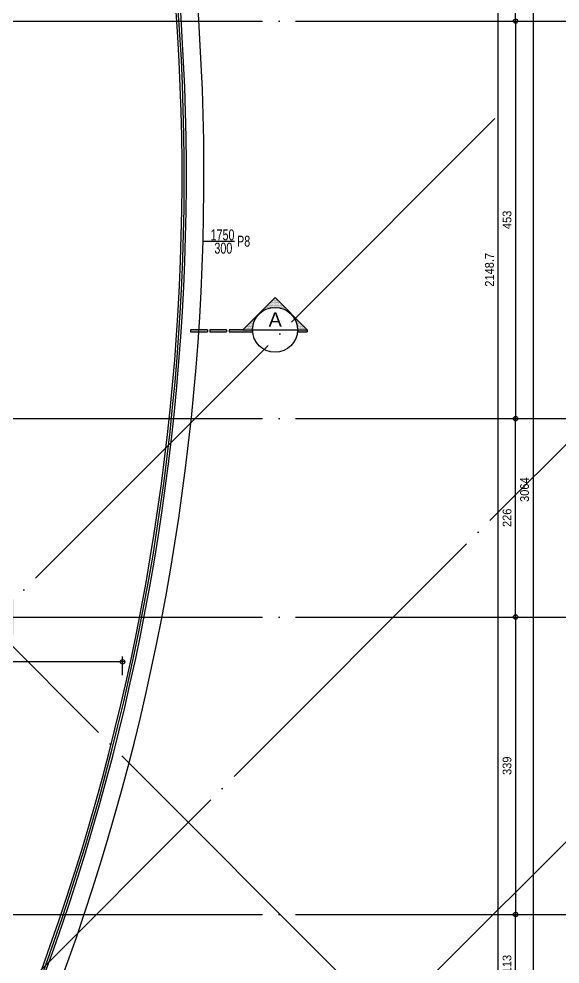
# Model space of a CAD drawing. Extents: x 460786 to 545292, y 30998 to 41694.
# Drawn here: x 494061 to 494678, y 39028 to 40105 of the extents above; entities that cross this region are included whole.
import ezdxf
from ezdxf.enums import TextEntityAlignment as Align

# ---------------------------------------------------------------- set-up
doc = ezdxf.new("R2010")
doc.units = 0
doc.header["$LTSCALE"] = 50
doc.header["$MEASUREMENT"] = 0
doc.header["$PDMODE"] = 35
doc.linetypes.add('DASHDOT', pattern=[5.5, 5, -0.25, 0, -0.25])
doc.layers.get('0').update_dxf_attribs({"linetype": 'CONTINUOUS'})
doc.layers.get('Defpoints').update_dxf_attribs({"linetype": 'CONTINUOUS'})
for name, color, linetype in [('A-Aks Dikey', 12, 'DASHDOT'), ('A-Aks Yatay', 12, 'DASHDOT'), ('A-Cam', 160, 'CONTINUOUS'), ('A-Gör 2', 40, 'CONTINUOUS'), ('A-Kesit Yazi', 4, 'CONTINUOUS'), ('A-Olcu  IC Yatay', 8, 'CONTINUOUS'), ('A-Olcu DIS Dikey', 8, 'CONTINUOUS'), ('A-Poz-Pen', 4, 'CONTINUOUS'), ('A-Tarama 1', 9, 'CONTINUOUS')]:
    doc.layers.add(name, color=color, linetype=linetype)
doc.styles.get("Standard").update_dxf_attribs({"font": 'arial.ttf', "width": 0.9})
doc.styles.add('STANDARD1', font='arial.ttf')
doc.dimstyles.new('EXIT', dxfattribs={"dimscale": 50, "dimtxt": 0.23, "dimasz": 0.03, "dimexe": 0.125, "dimexo": 0.5, "dimgap": 0.09, "dimtad": 1, "dimzin": 1, "dimdsep": 46, "dimtxsty": 'Standard', "dimblk": 'TICK', "dimcen": 0.2, "dimadec": 0, "dimazin": 0, "dimtfac": 1, "dimtix": 1, "dimtofl": 0, "dimtmove": 2, "dimatfit": 3, "dimldrblk": 'TICK', "dimfxl": 1, "dimtolj": 1, "dimtzin": 1, "dimarcsym": 0})

# ---------------------------------------------------------------- blocks, each defined once
blk = doc.blocks.new('poz-pk1')
blk.add_line((24.3, 28.7), (24.3, -5.7))
at = {"width": 0.7}
for p in [(17, 10), (31.5, 10)]:
    blk.add_attdef('YAZı', text='', height=12, rotation=90, dxfattribs=at).set_placement(p, align=Align.MIDDLE_CENTER)
blk.add_attdef('POZ', text='', height=12, dxfattribs=at).set_placement((24.3, -14.4), align=Align.MIDDLE_CENTER)
blk = doc.blocks.new('*X5')
at = {"color": 0}
for p, q in [((116.4875, 395.125), (116.4875, 395.125)), ((116.5, 395.125), (116.5, 395.125)), ((116.50625, 395.1375), (116.50625, 395.1375)), ((116.5125, 395.15), (116.5125, 395.15)), ((116.5125, 395.125), (116.5125, 395.125)), ((116.51875, 395.1375), (116.51875, 395.1375)), ((116.525, 395.15), (116.525, 395.15)), ((116.525, 395.125), (116.525, 395.125)), ((116.53125, 395.1625), (116.53125, 395.1625)), ((116.53125, 395.1375), (116.53125, 395.1375)), ((116.5375, 395.175), (116.5375, 395.175)), ((116.5375, 395.15), (116.5375, 395.15)), ((116.5375, 395.125), (116.5375, 395.125)), ((116.54375, 395.1625), (116.54375, 395.1625)), ((116.54375, 395.1375), (116.54375, 395.1375)), ((116.55, 395.15), (116.55, 395.15)), ((116.55, 395.125), (116.55, 395.125)), ((116.55625, 395.1625), (116.55625, 395.1625)), ((116.55625, 395.1375), (116.55625, 395.1375)), ((116.5625, 395.15), (116.5625, 395.15)), ((116.5625, 395.125), (116.5625, 395.125)), ((116.56875, 395.1375), (116.56875, 395.1375)), ((116.575, 395.125), (116.575, 395.125)), ((116.58125, 395.1375), (116.58125, 395.1375)), ((116.5875, 395.125), (116.5875, 395.125)), ((116.33125, 394.9625), (116.33125, 394.9625)), ((116.3375, 394.975), (116.3375, 394.975)), ((116.34375, 394.9625), (116.34375, 394.9625)), ((116.35, 394.975), (116.35, 394.975)), ((116.35625, 394.9875), (116.35625, 394.9875)), ((116.35625, 394.9625), (116.35625, 394.9625)), ((116.3625, 395), (116.3625, 395)), ((116.3625, 394.975), (116.3625, 394.975)), ((116.36875, 394.9875), (116.36875, 394.9875)), ((116.375, 395), (116.375, 395)), ((116.375, 394.975), (116.375, 394.975)), ((116.38125, 395.0125), (116.38125, 395.0125)), ((116.38125, 394.9875), (116.38125, 394.9875)), ((116.3875, 395.025), (116.3875, 395.025)), ((116.3875, 395), (116.3875, 395)), ((116.39375, 395.0125), (116.39375, 395.0125)), ((116.39375, 394.9875), (116.39375, 394.9875)), ((116.4, 395.025), (116.4, 395.025)), ((116.4, 395), (116.4, 395)), ((116.40625, 395.0375), (116.40625, 395.0375)), ((116.40625, 395.0125), (116.40625, 395.0125)), ((116.40625, 394.9875), (116.40625, 394.9875)), ((116.4125, 395.05), (116.4125, 395.05)), ((116.4125, 395.025), (116.4125, 395.025)), ((116.4125, 395), (116.4125, 395)), ((116.41875, 395.0375), (116.41875, 395.0375)), ((116.41875, 395.0125), (116.41875, 395.0125)), ((116.425, 395.05), (116.425, 395.05)), ((116.425, 395.025), (116.425, 395.025)), ((116.425, 395), (116.425, 395)), ((116.43125, 395.0625), (116.43125, 395.0625)), ((116.43125, 395.0375), (116.43125, 395.0375)), ((116.43125, 395.0125), (116.43125, 395.0125)), ((116.4375, 395.075), (116.4375, 395.075)), ((116.4375, 395.05), (116.4375, 395.05)), ((116.4375, 395.025), (116.4375, 395.025)), ((116.4375, 395), (116.4375, 395)), ((116.44375, 395.0625), (116.44375, 395.0625)), ((116.44375, 395.0375), (116.44375, 395.0375)), ((116.44375, 395.0125), (116.44375, 395.0125)), ((116.45, 395.075), (116.45, 395.075)), ((116.45, 395.05), (116.45, 395.05)), ((116.45, 395.025), (116.45, 395.025)), ((116.45, 395), (116.45, 395)), ((116.45625, 395.0875), (116.45625, 395.0875)), ((116.45625, 395.0625), (116.45625, 395.0625)), ((116.45625, 395.0375), (116.45625, 395.0375)), ((116.45625, 395.0125), (116.45625, 395.0125)), ((116.4625, 395.1), (116.4625, 395.1)), ((116.4625, 395.075), (116.4625, 395.075)), ((116.4625, 395.05), (116.4625, 395.05)), ((116.4625, 395.025), (116.4625, 395.025)), ((116.4625, 395), (116.4625, 395)), ((116.46875, 395.0875), (116.46875, 395.0875)), ((116.46875, 395.0625), (116.46875, 395.0625)), ((116.46875, 395.0375), (116.46875, 395.0375)), ((116.46875, 395.0125), (116.46875, 395.0125)), ((116.475, 395.1), (116.475, 395.1)), ((116.475, 395.075), (116.475, 395.075)), ((116.475, 395.05), (116.475, 395.05)), ((116.475, 395.025), (116.475, 395.025)), ((116.48125, 395.1125), (116.48125, 395.1125)), ((116.48125, 395.0875), (116.48125, 395.0875)), ((116.48125, 395.0625), (116.48125, 395.0625)), ((116.48125, 395.0375), (116.48125, 395.0375)), ((116.48125, 395.0125), (116.48125, 395.0125)), ((116.4875, 395.1), (116.4875, 395.1)), ((116.4875, 395.075), (116.4875, 395.075)), ((116.4875, 395.05), (116.4875, 395.05)), ((116.4875, 395.025), (116.4875, 395.025)), ((116.49375, 395.1125), (116.49375, 395.1125)), ((116.49375, 395.0875), (116.49375, 395.0875)), ((116.49375, 395.0625), (116.49375, 395.0625)), ((116.49375, 395.0375), (116.49375, 395.0375)), ((116.49375, 395.0125), (116.49375, 395.0125)), ((116.5, 395.1), (116.5, 395.1)), ((116.5, 395.075), (116.5, 395.075)), ((116.5, 395.05), (116.5, 395.05)), ((116.5, 395.025), (116.5, 395.025)), ((116.50625, 395.1125), (116.50625, 395.1125)), ((116.50625, 395.0875), (116.50625, 395.0875)), ((116.50625, 395.0625), (116.50625, 395.0625)), ((116.50625, 395.0375), (116.50625, 395.0375)), ((116.50625, 395.0125), (116.50625, 395.0125)), ((116.5125, 395.1), (116.5125, 395.1)), ((116.5125, 395.075), (116.5125, 395.075)), ((116.5125, 395.05), (116.5125, 395.05)), ((116.5125, 395.025), (116.5125, 395.025)), ((116.51875, 395.1125), (116.51875, 395.1125)), ((116.51875, 395.0875), (116.51875, 395.0875)), ((116.51875, 395.0625), (116.51875, 395.0625)), ((116.51875, 395.0375), (116.51875, 395.0375)), ((116.51875, 395.0125), (116.51875, 395.0125)), ((116.525, 395.1), (116.525, 395.1)), ((116.525, 395.075), (116.525, 395.075)), ((116.525, 395.05), (116.525, 395.05)), ((116.525, 395.025), (116.525, 395.025)), ((116.53125, 395.1125), (116.53125, 395.1125)), ((116.53125, 395.0875), (116.53125, 395.0875)), ((116.53125, 395.0625), (116.53125, 395.0625)), ((116.53125, 395.0375), (116.53125, 395.0375)), ((116.53125, 395.0125), (116.53125, 395.0125)), ((116.5375, 395.1), (116.5375, 395.1)), ((116.5375, 395.075), (116.5375, 395.075)), ((116.5375, 395.05), (116.5375, 395.05)), ((116.5375, 395.025), (116.5375, 395.025)), ((116.54375, 395.1125), (116.54375, 395.1125)), ((116.54375, 395.0875), (116.54375, 395.0875)), ((116.54375, 395.0625), (116.54375, 395.0625)), ((116.54375, 395.0375), (116.54375, 395.0375)), ((116.54375, 395.0125), (116.54375, 395.0125)), ((116.55, 395.1), (116.55, 395.1)), ((116.55, 395.075), (116.55, 395.075)), ((116.55, 395.05), (116.55, 395.05)), ((116.55, 395.025), (116.55, 395.025)), ((116.55625, 395.1125), (116.55625, 395.1125)), ((116.55625, 395.0875), (116.55625, 395.0875)), ((116.55625, 395.0625), (116.55625, 395.0625)), ((116.55625, 395.0375), (116.55625, 395.0375)), ((116.55625, 395.0125), (116.55625, 395.0125)), ((116.5625, 395.1), (116.5625, 395.1)), ((116.5625, 395.075), (116.5625, 395.075)), ((116.5625, 395.05), (116.5625, 395.05)), ((116.5625, 395.025), (116.5625, 395.025)), ((116.56875, 395.1125), (116.56875, 395.1125)), ((116.56875, 395.0875), (116.56875, 395.0875)), ((116.56875, 395.0625), (116.56875, 395.0625)), ((116.56875, 395.0375), (116.56875, 395.0375)), ((116.56875, 395.0125), (116.56875, 395.0125)), ((116.575, 395.1), (116.575, 395.1)), ((116.575, 395.075), (116.575, 395.075)), ((116.575, 395.05), (116.575, 395.05)), ((116.575, 395.025), (116.575, 395.025)), ((116.58125, 395.1125), (116.58125, 395.1125)), ((116.58125, 395.0875), (116.58125, 395.0875)), ((116.58125, 395.0625), (116.58125, 395.0625)), ((116.58125, 395.0375), (116.58125, 395.0375)), ((116.58125, 395.0125), (116.58125, 395.0125)), ((116.5875, 395.1), (116.5875, 395.1)), ((116.5875, 395.075), (116.5875, 395.075)), ((116.5875, 395.05), (116.5875, 395.05)), ((116.5875, 395.025), (116.5875, 395.025)), ((116.59375, 395.1125), (116.59375, 395.1125)), ((116.59375, 395.0875), (116.59375, 395.0875)), ((116.59375, 395.0625), (116.59375, 395.0625)), ((116.59375, 395.0375), (116.59375, 395.0375)), ((116.59375, 395.0125), (116.59375, 395.0125)), ((116.6, 395.1), (116.6, 395.1)), ((116.6, 395.075), (116.6, 395.075)), ((116.6, 395.05), (116.6, 395.05)), ((116.6, 395.025), (116.6, 395.025)), ((116.60625, 395.1125), (116.60625, 395.1125)), ((116.60625, 395.0875), (116.60625, 395.0875)), ((116.60625, 395.0625), (116.60625, 395.0625)), ((116.60625, 395.0375), (116.60625, 395.0375)), ((116.60625, 395.0125), (116.60625, 395.0125)), ((116.6125, 395.1), (116.6125, 395.1)), ((116.6125, 395.075), (116.6125, 395.075)), ((116.6125, 395.05), (116.6125, 395.05)), ((116.6125, 395.025), (116.6125, 395.025)), ((116.61875, 395.0875), (116.61875, 395.0875)), ((116.61875, 395.0625), (116.61875, 395.0625)), ((116.61875, 395.0375), (116.61875, 395.0375)), ((116.61875, 395.0125), (116.61875, 395.0125)), ((116.625, 395.075), (116.625, 395.075)), ((116.625, 395.05), (116.625, 395.05)), ((116.625, 395.025), (116.625, 395.025)), ((116.625, 395), (116.625, 395)), ((116.63125, 395.0875), (116.63125, 395.0875)), ((116.63125, 395.0625), (116.63125, 395.0625)), ((116.63125, 395.0375), (116.63125, 395.0375)), ((116.63125, 395.0125), (116.63125, 395.0125)), ((116.6375, 395.075), (116.6375, 395.075)), ((116.6375, 395.05), (116.6375, 395.05)), ((116.6375, 395.025), (116.6375, 395.025)), ((116.6375, 395), (116.6375, 395)), ((116.64375, 395.0625), (116.64375, 395.0625)), ((116.64375, 395.0375), (116.64375, 395.0375)), ((116.64375, 395.0125), (116.64375, 395.0125)), ((116.65, 395.05), (116.65, 395.05)), ((116.65, 395.025), (116.65, 395.025)), ((116.65, 395), (116.65, 395)), ((116.65625, 395.0625), (116.65625, 395.0625)), ((116.65625, 395.0375), (116.65625, 395.0375)), ((116.65625, 395.0125), (116.65625, 395.0125)), ((116.6625, 395.05), (116.6625, 395.05)), ((116.6625, 395.025), (116.6625, 395.025)), ((116.6625, 395), (116.6625, 395)), ((116.66875, 395.0375), (116.66875, 395.0375)), ((116.66875, 395.0125), (116.66875, 395.0125)), ((116.66875, 394.9875), (116.66875, 394.9875)), ((116.675, 395.025), (116.675, 395.025)), ((116.675, 395), (116.675, 395)), ((116.68125, 395.0375), (116.68125, 395.0375)), ((116.68125, 395.0125), (116.68125, 395.0125)), ((116.68125, 394.9875), (116.68125, 394.9875)), ((116.6875, 395.025), (116.6875, 395.025)), ((116.6875, 395), (116.6875, 395)), ((116.69375, 395.0125), (116.69375, 395.0125)), ((116.69375, 394.9875), (116.69375, 394.9875)), ((116.7, 395), (116.7, 395)), ((116.70625, 395.0125), (116.70625, 395.0125)), ((116.70625, 394.9875), (116.70625, 394.9875)), ((116.7125, 395), (116.7125, 395)), ((116.7125, 394.975), (116.7125, 394.975)), ((116.71875, 394.9875), (116.71875, 394.9875)), ((116.725, 394.975), (116.725, 394.975)), ((116.73125, 394.9875), (116.73125, 394.9875)), ((116.73125, 394.9625), (116.73125, 394.9625)), ((116.7375, 394.975), (116.7375, 394.975)), ((116.74375, 394.9625), (116.74375, 394.9625)), ((116.75625, 394.9625), (116.75625, 394.9625)), ((116.1625, 394.8), (116.1625, 394.8)), ((116.175, 394.8), (116.175, 394.8)), ((116.18125, 394.8125), (116.18125, 394.8125)), ((116.1875, 394.825), (116.1875, 394.825)), ((116.1875, 394.8), (116.1875, 394.8)), ((116.19375, 394.8125), (116.19375, 394.8125)), ((116.2, 394.825), (116.2, 394.825)), ((116.20625, 394.8375), (116.20625, 394.8375)), ((116.2125, 394.85), (116.2125, 394.85)), ((116.23125, 394.8625), (116.23125, 394.8625)), ((116.2375, 394.875), (116.2375, 394.875)), ((116.25625, 394.8875), (116.25625, 394.8875)), ((116.2625, 394.9), (116.2625, 394.9)), ((116.28125, 394.9125), (116.28125, 394.9125)), ((116.2875, 394.925), (116.2875, 394.925)), ((116.30625, 394.9375), (116.30625, 394.9375)), ((116.3125, 394.95), (116.3125, 394.95)), ((116.325, 394.95), (116.325, 394.95)), ((116.75, 394.95), (116.75, 394.95)), ((116.7625, 394.95), (116.7625, 394.95)), ((116.76875, 394.9375), (116.76875, 394.9375)), ((116.78125, 394.9375), (116.78125, 394.9375)), ((116.7875, 394.925), (116.7875, 394.925)), ((116.80625, 394.9125), (116.80625, 394.9125)), ((116.83125, 394.8875), (116.83125, 394.8875)), ((116.85625, 394.8625), (116.85625, 394.8625)), ((116.8625, 394.85), (116.8625, 394.85)), ((116.88125, 394.8375), (116.88125, 394.8375)), ((116.8875, 394.825), (116.8875, 394.825)), ((116.89375, 394.8125), (116.89375, 394.8125)), ((116.9, 394.8), (116.9, 394.8)), ((116.90625, 394.8125), (116.90625, 394.8125)), ((116.9125, 394.8), (116.9125, 394.8)), ((115.9875, 394.625), (115.9875, 394.625)), ((116, 394.625), (116, 394.625)), ((116.00625, 394.6375), (116.00625, 394.6375)), ((116.0125, 394.65), (116.0125, 394.65)), ((116.0125, 394.625), (116.0125, 394.625)), ((116.01875, 394.6375), (116.01875, 394.6375)), ((116.025, 394.65), (116.025, 394.65)), ((116.025, 394.625), (116.025, 394.625)), ((116.03125, 394.6625), (116.03125, 394.6625)), ((116.03125, 394.6375), (116.03125, 394.6375)), ((116.0375, 394.675), (116.0375, 394.675)), ((116.0375, 394.65), (116.0375, 394.65)), ((116.0375, 394.625), (116.0375, 394.625)), ((116.04375, 394.6625), (116.04375, 394.6625)), ((116.04375, 394.6375), (116.04375, 394.6375)), ((116.05, 394.675), (116.05, 394.675)), ((116.05, 394.65), (116.05, 394.65)), ((116.05, 394.625), (116.05, 394.625)), ((116.05625, 394.6875), (116.05625, 394.6875)), ((116.05625, 394.6625), (116.05625, 394.6625)), ((116.05625, 394.6375), (116.05625, 394.6375)), ((116.0625, 394.7), (116.0625, 394.7)), ((116.0625, 394.675), (116.0625, 394.675)), ((116.0625, 394.65), (116.0625, 394.65)), ((116.0625, 394.625), (116.0625, 394.625)), ((116.06875, 394.6875), (116.06875, 394.6875)), ((116.06875, 394.6625), (116.06875, 394.6625)), ((116.06875, 394.6375), (116.06875, 394.6375)), ((116.075, 394.7), (116.075, 394.7)), ((116.075, 394.675), (116.075, 394.675)), ((116.075, 394.65), (116.075, 394.65)), ((116.075, 394.625), (116.075, 394.625)), ((116.08125, 394.7125), (116.08125, 394.7125)), ((116.08125, 394.6875), (116.08125, 394.6875)), ((116.08125, 394.6625), (116.08125, 394.6625)), ((116.08125, 394.6375), (116.08125, 394.6375)), ((116.0875, 394.725), (116.0875, 394.725)), ((116.0875, 394.7), (116.0875, 394.7)), ((116.0875, 394.675), (116.0875, 394.675)), ((116.0875, 394.65), (116.0875, 394.65)), ((116.0875, 394.625), (116.0875, 394.625)), ((116.09375, 394.7125), (116.09375, 394.7125)), ((116.09375, 394.6875), (116.09375, 394.6875)), ((116.09375, 394.6625), (116.09375, 394.6625)), ((116.09375, 394.6375), (116.09375, 394.6375)), ((116.1, 394.725), (116.1, 394.725)), ((116.1, 394.7), (116.1, 394.7)), ((116.1, 394.675), (116.1, 394.675)), ((116.1, 394.65), (116.1, 394.65)), ((116.1, 394.625), (116.1, 394.625)), ((116.10625, 394.7375), (116.10625, 394.7375)), ((116.10625, 394.7125), (116.10625, 394.7125)), ((116.10625, 394.6875), (116.10625, 394.6875)), ((116.10625, 394.6625), (116.10625, 394.6625)), ((116.10625, 394.6375), (116.10625, 394.6375)), ((116.1125, 394.75), (116.1125, 394.75)), ((116.1125, 394.725), (116.1125, 394.725)), ((116.1125, 394.7), (116.1125, 394.7)), ((116.1125, 394.675), (116.1125, 394.675)), ((116.1125, 394.65), (116.1125, 394.65)), ((116.1125, 394.625), (116.1125, 394.625)), ((116.11875, 394.7375), (116.11875, 394.7375)), ((116.11875, 394.7125), (116.11875, 394.7125)), ((116.11875, 394.6875), (116.11875, 394.6875)), ((116.11875, 394.6625), (116.11875, 394.6625)), ((116.11875, 394.6375), (116.11875, 394.6375)), ((116.125, 394.75), (116.125, 394.75)), ((116.125, 394.725), (116.125, 394.725)), ((116.125, 394.7), (116.125, 394.7)), ((116.125, 394.675), (116.125, 394.675)), ((116.125, 394.65), (116.125, 394.65)), ((116.125, 394.625), (116.125, 394.625)), ((116.13125, 394.7625), (116.13125, 394.7625)), ((116.13125, 394.7375), (116.13125, 394.7375)), ((116.13125, 394.7125), (116.13125, 394.7125)), ((116.13125, 394.6875), (116.13125, 394.6875)), ((116.13125, 394.6625), (116.13125, 394.6625)), ((116.13125, 394.6375), (116.13125, 394.6375)), ((116.1375, 394.775), (116.1375, 394.775)), ((116.1375, 394.75), (116.1375, 394.75)), ((116.1375, 394.725), (116.1375, 394.725)), ((116.1375, 394.7), (116.1375, 394.7)), ((116.1375, 394.675), (116.1375, 394.675)), ((116.1375, 394.65), (116.1375, 394.65)), ((116.1375, 394.625), (116.1375, 394.625)), ((116.14375, 394.7625), (116.14375, 394.7625)), ((116.14375, 394.7375), (116.14375, 394.7375)), ((116.14375, 394.7125), (116.14375, 394.7125)), ((116.14375, 394.6875), (116.14375, 394.6875)), ((116.14375, 394.6625), (116.14375, 394.6625)), ((116.15, 394.775), (116.15, 394.775)), ((116.15, 394.75), (116.15, 394.75)), ((116.15, 394.725), (116.15, 394.725)), ((116.15, 394.7), (116.15, 394.7)), ((116.15625, 394.7875), (116.15625, 394.7875)), ((116.15625, 394.7625), (116.15625, 394.7625)), ((116.15625, 394.7375), (116.15625, 394.7375)), ((116.1625, 394.775), (116.1625, 394.775)), ((116.1625, 394.75), (116.1625, 394.75)), ((116.16875, 394.7875), (116.16875, 394.7875)), ((116.16875, 394.7625), (116.16875, 394.7625)), ((116.175, 394.775), (116.175, 394.775)), ((116.18125, 394.7875), (116.18125, 394.7875)), ((116.90625, 394.7875), (116.90625, 394.7875)), ((116.9125, 394.775), (116.9125, 394.775)), ((116.91875, 394.7875), (116.91875, 394.7875)), ((116.91875, 394.7625), (116.91875, 394.7625)), ((116.925, 394.775), (116.925, 394.775)), ((116.925, 394.75), (116.925, 394.75)), ((116.925, 394.725), (116.925, 394.725)), ((116.93125, 394.7875), (116.93125, 394.7875)), ((116.93125, 394.7625), (116.93125, 394.7625)), ((116.93125, 394.7375), (116.93125, 394.7375)), ((116.93125, 394.7125), (116.93125, 394.7125)), ((116.9375, 394.775), (116.9375, 394.775)), ((116.9375, 394.75), (116.9375, 394.75)), ((116.9375, 394.725), (116.9375, 394.725)), ((116.9375, 394.7), (116.9375, 394.7)), ((116.9375, 394.675), (116.9375, 394.675)), ((116.94375, 394.7625), (116.94375, 394.7625)), ((116.94375, 394.7375), (116.94375, 394.7375)), ((116.94375, 394.7125), (116.94375, 394.7125)), ((116.94375, 394.6875), (116.94375, 394.6875)), ((116.94375, 394.6625), (116.94375, 394.6625)), ((116.94375, 394.6375), (116.94375, 394.6375)), ((116.95, 394.75), (116.95, 394.75)), ((116.95, 394.725), (116.95, 394.725)), ((116.95, 394.7), (116.95, 394.7)), ((116.95, 394.675), (116.95, 394.675)), ((116.95, 394.65), (116.95, 394.65)), ((116.95, 394.625), (116.95, 394.625)), ((116.95625, 394.7625), (116.95625, 394.7625)), ((116.95625, 394.7375), (116.95625, 394.7375)), ((116.95625, 394.7125), (116.95625, 394.7125)), ((116.95625, 394.6875), (116.95625, 394.6875)), ((116.95625, 394.6625), (116.95625, 394.6625)), ((116.95625, 394.6375), (116.95625, 394.6375)), ((116.9625, 394.75), (116.9625, 394.75)), ((116.9625, 394.725), (116.9625, 394.725)), ((116.9625, 394.7), (116.9625, 394.7)), ((116.9625, 394.675), (116.9625, 394.675)), ((116.9625, 394.65), (116.9625, 394.65)), ((116.9625, 394.625), (116.9625, 394.625)), ((116.96875, 394.7375), (116.96875, 394.7375)), ((116.96875, 394.7125), (116.96875, 394.7125)), ((116.96875, 394.6875), (116.96875, 394.6875)), ((116.96875, 394.6625), (116.96875, 394.6625)), ((116.96875, 394.6375), (116.96875, 394.6375)), ((116.975, 394.725), (116.975, 394.725)), ((116.975, 394.7), (116.975, 394.7)), ((116.975, 394.675), (116.975, 394.675)), ((116.975, 394.65), (116.975, 394.65)), ((116.975, 394.625), (116.975, 394.625)), ((116.98125, 394.7375), (116.98125, 394.7375)), ((116.98125, 394.7125), (116.98125, 394.7125)), ((116.98125, 394.6875), (116.98125, 394.6875)), ((116.98125, 394.6625), (116.98125, 394.6625)), ((116.98125, 394.6375), (116.98125, 394.6375)), ((116.9875, 394.725), (116.9875, 394.725)), ((116.9875, 394.7), (116.9875, 394.7)), ((116.9875, 394.675), (116.9875, 394.675)), ((116.9875, 394.65), (116.9875, 394.65)), ((116.9875, 394.625), (116.9875, 394.625)), ((116.99375, 394.7125), (116.99375, 394.7125)), ((116.99375, 394.6875), (116.99375, 394.6875)), ((116.99375, 394.6625), (116.99375, 394.6625)), ((116.99375, 394.6375), (116.99375, 394.6375)), ((117, 394.7), (117, 394.7)), ((117, 394.675), (117, 394.675)), ((117, 394.65), (117, 394.65)), ((117, 394.625), (117, 394.625)), ((117.00625, 394.7125), (117.00625, 394.7125)), ((117.00625, 394.6875), (117.00625, 394.6875)), ((117.00625, 394.6625), (117.00625, 394.6625)), ((117.00625, 394.6375), (117.00625, 394.6375)), ((117.0125, 394.7), (117.0125, 394.7)), ((117.0125, 394.675), (117.0125, 394.675)), ((117.0125, 394.65), (117.0125, 394.65)), ((117.0125, 394.625), (117.0125, 394.625)), ((117.01875, 394.6875), (117.01875, 394.6875)), ((117.01875, 394.6625), (117.01875, 394.6625)), ((117.01875, 394.6375), (117.01875, 394.6375)), ((117.025, 394.675), (117.025, 394.675)), ((117.025, 394.65), (117.025, 394.65)), ((117.025, 394.625), (117.025, 394.625)), ((117.03125, 394.6875), (117.03125, 394.6875)), ((117.03125, 394.6625), (117.03125, 394.6625)), ((117.03125, 394.6375), (117.03125, 394.6375)), ((117.0375, 394.675), (117.0375, 394.675)), ((117.0375, 394.65), (117.0375, 394.65)), ((117.0375, 394.625), (117.0375, 394.625)), ((117.04375, 394.6625), (117.04375, 394.6625)), ((117.04375, 394.6375), (117.04375, 394.6375)), ((117.05, 394.65), (117.05, 394.65)), ((117.05, 394.625), (117.05, 394.625)), ((117.05625, 394.6625), (117.05625, 394.6625)), ((117.05625, 394.6375), (117.05625, 394.6375)), ((117.0625, 394.65), (117.0625, 394.65)), ((117.0625, 394.625), (117.0625, 394.625)), ((117.06875, 394.6375), (117.06875, 394.6375)), ((117.075, 394.625), (117.075, 394.625)), ((117.08125, 394.6375), (117.08125, 394.6375)), ((117.0875, 394.625), (117.0875, 394.625)), ((115.98125, 394.6125), (115.98125, 394.6125)), ((115.99375, 394.6125), (115.99375, 394.6125)), ((116.00625, 394.6125), (116.00625, 394.6125)), ((116.01875, 394.6125), (116.01875, 394.6125)), ((116.03125, 394.6125), (116.03125, 394.6125)), ((116.04375, 394.6125), (116.04375, 394.6125)), ((116.05625, 394.6125), (116.05625, 394.6125)), ((116.06875, 394.6125), (116.06875, 394.6125)), ((116.08125, 394.6125), (116.08125, 394.6125)), ((116.09375, 394.6125), (116.09375, 394.6125)), ((116.10625, 394.6125), (116.10625, 394.6125)), ((116.11875, 394.6125), (116.11875, 394.6125)), ((116.13125, 394.6125), (116.13125, 394.6125)), ((116.94375, 394.6125), (116.94375, 394.6125)), ((116.95625, 394.6125), (116.95625, 394.6125)), ((116.96875, 394.6125), (116.96875, 394.6125)), ((116.98125, 394.6125), (116.98125, 394.6125)), ((116.99375, 394.6125), (116.99375, 394.6125)), ((117.00625, 394.6125), (117.00625, 394.6125)), ((117.01875, 394.6125), (117.01875, 394.6125)), ((117.03125, 394.6125), (117.03125, 394.6125)), ((117.04375, 394.6125), (117.04375, 394.6125)), ((117.05625, 394.6125), (117.05625, 394.6125)), ((117.06875, 394.6125), (117.06875, 394.6125)), ((117.08125, 394.6125), (117.08125, 394.6125)), ((117.09375, 394.6125), (117.09375, 394.6125)), ((117.10625, 394.6125), (117.10625, 394.6125))]:
    blk.add_line(p, q, dxfattribs=at)
blk = doc.blocks.new('kesit-p2')
h = blk.add_hatch()
h.set_pattern_fill('DOTS', scale=0.2, angle=90)
h.set_pattern_definition([(90, (294857.23727, 191937.31927), (-0.3175, 0.15875), [0, -0.3175])])
h.paths.add_polyline_path([(107.5, 62.4), (107.5, 51.2, -0.023249), (109.9, 51.1), (109.9, 62.4)])
h.paths.add_polyline_path([(107.5, 0), (107.5, -11.2), (107.5, -26.5), (109.9, -26.5), (109.9, 0.1, -0.023249)])
h.paths.add_polyline_path([(107.5, -29.5), (107.5, -48.6), (109.9, -48.6), (109.9, -29.5)])
h.paths.add_polyline_path([(107.5, -51.5), (107.5, -70.6), (109.9, -70.6), (109.9, -51.5)])
at = {"color": 0}
for p, q in [((107.5, 62.4), (70.7, 25.6)), ((107.5, -11.2), (107.5, 62.4)), ((109.9, 51.1), (109.9, 62.4)), ((107.5, -11.2), (70.7, 25.6)), ((109.9, -26.5), (109.9, 0.1)), ((109.9, -48.6), (109.9, -29.5)), ((109.9, -70.6), (109.9, -51.5))]:
    blk.add_line(p, q, dxfattribs=at)
for p, q in [((107.5, 62.4), (109.9, 62.4)), ((107.5, -11.2), (107.5, -26.5)), ((107.5, -26.5), (109.9, -26.5)), ((107.5, -29.5), (107.5, -48.6)), ((107.5, -29.5), (109.9, -29.5)), ((107.5, -48.6), (109.9, -48.6)), ((107.5, -51.5), (107.5, -70.6)), ((107.5, -51.5), (109.9, -51.5)), ((107.5, -70.6), (109.9, -70.6))]:
    blk.add_line(p, q)
blk.add_circle((107.5, 25.6), 25.6, dxfattribs=at)
at = {"color": 7, "xscale": 64, "yscale": 64, "zscale": 64, "rotation": 90}
blk.add_blockref('*X5', (25362.4, -7433.1), dxfattribs=at)
at = {"style": 'STANDARD1'}
blk.add_attdef('TEXT', text='', height=16, dxfattribs=at).set_placement((95.7, 25.8), align=Align.MIDDLE_CENTER)
at = {"style": 'STANDARD1', "width": 0.6}
blk.add_attdef('TEXT', text='', height=12, dxfattribs=at).set_placement((119.9, 26.6), align=Align.MIDDLE_CENTER)
blk = doc.blocks.new('TICK', base_point=(53.7, 38.06))
blk.add_line((55.37, 38.06), (52.04, 38.06))
blk.add_circle((53.7, 38.06), 1.67)
blk = doc.blocks.new('*D594')
at = {"layer": 'A-Olcu DIS Dikey', "color": 0, "lineweight": -2, "transparency": 16777216}
for p, q in [((494612, 40215.2), (494633.2, 40215.2)), ((494627, 40103.7), (494627, 40213.7)), ((494612, 40102.2), (494633.2, 40102.2))]:
    blk.add_line(p, q, dxfattribs=at)
at = {"layer": 'Defpoints', "color": 0, "transparency": 16777216}
for p in [(494587, 40215.2), (494627, 40215.2), (494587, 40102.2)]:
    blk.add_point(p, dxfattribs=at)
at = {"layer": 'A-Olcu DIS Dikey', "color": 0, "lineweight": -2, "transparency": 16777216, "xscale": 1.5, "yscale": 1.5, "zscale": 1.5}
for p, rotation in [((494627, 40215.2), 90), ((494627, 40102.2), 270)]:
    blk.add_blockref('TICK', p, dxfattribs=dict(at, rotation=rotation))
at = {"layer": 'A-Olcu DIS Dikey', "color": 0, "transparency": 16777216, "insert": (494617.3, 40158.7), "char_height": 10, "attachment_point": 5, "rotation": 90}
blk.add_mtext('\\A1;113', dxfattribs=at)
blk = doc.blocks.new('*D595')
at = {"layer": 'A-Olcu DIS Dikey', "color": 0, "lineweight": -2, "transparency": 16777216}
for p, q in [((494612, 40102.2), (494633.2, 40102.2)), ((494627, 40100.7), (494627, 39650.7)), ((494612, 39649.2), (494633.2, 39649.2))]:
    blk.add_line(p, q, dxfattribs=at)
at = {"layer": 'Defpoints', "color": 0, "transparency": 16777216}
for p in [(494587, 40102.2), (494587, 39649.2), (494627, 39649.2)]:
    blk.add_point(p, dxfattribs=at)
at = {"layer": 'A-Olcu DIS Dikey', "color": 0, "lineweight": -2, "transparency": 16777216, "xscale": 1.5, "yscale": 1.5, "zscale": 1.5}
for p, rotation in [((494627, 40102.2), 90), ((494627, 39649.2), 270)]:
    blk.add_blockref('TICK', p, dxfattribs=dict(at, rotation=rotation))
at = {"layer": 'A-Olcu DIS Dikey', "color": 0, "transparency": 16777216, "insert": (494617.3, 39875.7), "char_height": 10, "attachment_point": 5, "rotation": 90}
blk.add_mtext('\\A1;453', dxfattribs=at)
blk = doc.blocks.new('*D596')
at = {"layer": 'A-Olcu DIS Dikey', "color": 0, "lineweight": -2, "transparency": 16777216}
for p, q in [((494612, 39649.2), (494633.2, 39649.2)), ((494627, 39424.7), (494627, 39647.7)), ((494612, 39423.2), (494633.2, 39423.2))]:
    blk.add_line(p, q, dxfattribs=at)
at = {"layer": 'Defpoints', "color": 0, "transparency": 16777216}
for p in [(494587, 39649.2), (494627, 39649.2), (494587, 39423.2)]:
    blk.add_point(p, dxfattribs=at)
at = {"layer": 'A-Olcu DIS Dikey', "color": 0, "lineweight": -2, "transparency": 16777216, "xscale": 1.5, "yscale": 1.5, "zscale": 1.5}
for p, rotation in [((494627, 39649.2), 90), ((494627, 39423.2), 270)]:
    blk.add_blockref('TICK', p, dxfattribs=dict(at, rotation=rotation))
at = {"layer": 'A-Olcu DIS Dikey', "color": 0, "transparency": 16777216, "insert": (494617.3, 39536.2), "char_height": 10, "attachment_point": 5, "rotation": 90}
blk.add_mtext('\\A1;226', dxfattribs=at)
blk = doc.blocks.new('*D597')
at = {"layer": 'A-Olcu DIS Dikey', "color": 0, "lineweight": -2, "transparency": 16777216}
for p, q in [((494612, 39423.2), (494633.2, 39423.2)), ((494627, 39421.7), (494627, 39085.7)), ((494612, 39084.2), (494633.2, 39084.2))]:
    blk.add_line(p, q, dxfattribs=at)
at = {"layer": 'Defpoints', "color": 0, "transparency": 16777216}
for p in [(494587, 39423.2), (494587, 39084.2), (494627, 39084.2)]:
    blk.add_point(p, dxfattribs=at)
at = {"layer": 'A-Olcu DIS Dikey', "color": 0, "lineweight": -2, "transparency": 16777216, "xscale": 1.5, "yscale": 1.5, "zscale": 1.5}
for p, rotation in [((494627, 39423.2), 90), ((494627, 39084.2), 270)]:
    blk.add_blockref('TICK', p, dxfattribs=dict(at, rotation=rotation))
at = {"layer": 'A-Olcu DIS Dikey', "color": 0, "transparency": 16777216, "insert": (494617.3, 39253.7), "char_height": 10, "attachment_point": 5, "rotation": 90}
blk.add_mtext('\\A1;339', dxfattribs=at)
blk = doc.blocks.new('*D598')
at = {"layer": 'A-Olcu DIS Dikey', "color": 0, "lineweight": -2, "transparency": 16777216}
for p, q in [((494612, 39084.2), (494633.2, 39084.2)), ((494627, 38972.7), (494627, 39082.7)), ((494612, 38971.2), (494633.2, 38971.2))]:
    blk.add_line(p, q, dxfattribs=at)
at = {"layer": 'Defpoints', "color": 0, "transparency": 16777216}
for p in [(494587, 39084.2), (494627, 39084.2), (494587, 38971.2)]:
    blk.add_point(p, dxfattribs=at)
at = {"layer": 'A-Olcu DIS Dikey', "color": 0, "lineweight": -2, "transparency": 16777216, "xscale": 1.5, "yscale": 1.5, "zscale": 1.5}
for p, rotation in [((494627, 39084.2), 90), ((494627, 38971.2), 270)]:
    blk.add_blockref('TICK', p, dxfattribs=dict(at, rotation=rotation))
at = {"layer": 'A-Olcu DIS Dikey', "color": 0, "transparency": 16777216, "insert": (494617.3, 39027.7), "char_height": 10, "attachment_point": 5, "rotation": 90}
blk.add_mtext('\\A1;113', dxfattribs=at)
blk = doc.blocks.new('*D601')
at = {"layer": 'A-Olcu DIS Dikey', "color": 0, "lineweight": -2, "transparency": 16777216}
for p, q in [((494592, 40893.2), (494613.2, 40893.2)), ((494607, 38746), (494607, 40891.7)), ((494592, 38744.5), (494613.2, 38744.5))]:
    blk.add_line(p, q, dxfattribs=at)
at = {"layer": 'Defpoints', "color": 0, "transparency": 16777216}
for p in [(494567, 40893.2), (494607, 40893.2), (494567, 38744.5)]:
    blk.add_point(p, dxfattribs=at)
at = {"layer": 'A-Olcu DIS Dikey', "color": 0, "lineweight": -2, "transparency": 16777216, "xscale": 1.5, "yscale": 1.5, "zscale": 1.5}
for p, rotation in [((494607, 40893.2), 90), ((494607, 38744.5), 270)]:
    blk.add_blockref('TICK', p, dxfattribs=dict(at, rotation=rotation))
at = {"layer": 'A-Olcu DIS Dikey', "color": 0, "transparency": 16777216, "insert": (494597.3, 39818.8), "char_height": 10, "attachment_point": 5, "rotation": 90}
blk.add_mtext('\\A1;2148.7', dxfattribs=at)
blk = doc.blocks.new('*D605')
at = {"layer": 'A-Olcu DIS Dikey', "color": 0, "lineweight": -2, "transparency": 16777216}
for p, q in [((494632, 41099.2), (494653.2, 41099.2)), ((494647, 41097.7), (494647, 38038.9)), ((494632, 38037.4), (494653.2, 38037.4))]:
    blk.add_line(p, q, dxfattribs=at)
at = {"layer": 'Defpoints', "color": 0, "transparency": 16777216}
for p in [(494607, 41099.2), (494607, 38037.4), (494647, 38037.4)]:
    blk.add_point(p, dxfattribs=at)
at = {"layer": 'A-Olcu DIS Dikey', "color": 0, "lineweight": -2, "transparency": 16777216, "xscale": 1.5, "yscale": 1.5, "zscale": 1.5}
for p, rotation in [((494647, 41099.2), 90), ((494647, 38037.4), 270)]:
    blk.add_blockref('TICK', p, dxfattribs=dict(at, rotation=rotation))
at = {"layer": 'A-Olcu DIS Dikey', "color": 0, "transparency": 16777216, "insert": (494637.3, 39568.3), "char_height": 10, "attachment_point": 5, "rotation": 90}
blk.add_mtext('\\A1;{\\fArial TUR|b0|i0|c162|p34;3064}', dxfattribs=at)
blk = doc.blocks.new('*D1025')
at = {"layer": 'A-Olcu  IC Yatay', "color": 0, "lineweight": -2, "transparency": 16777216}
for p, q in [((493595.6, 39357.1), (493595.6, 39378.3)), ((494179.1, 39357.1), (494179.1, 39378.3)), ((494177.6, 39372.1), (493597.1, 39372.1))]:
    blk.add_line(p, q, dxfattribs=at)
at = {"layer": 'Defpoints', "color": 0, "transparency": 16777216}
for p in [(493595.6, 39372.1), (493595.6, 39332.1), (494179.1, 39332.1)]:
    blk.add_point(p, dxfattribs=at)
at = {"layer": 'A-Olcu  IC Yatay', "color": 0, "lineweight": -2, "transparency": 16777216, "xscale": 1.5, "yscale": 1.5, "zscale": 1.5}
for p, rotation in [((493595.6, 39372.1), 180.0000000000429), ((494179.1, 39372.1), 4.284572696633404e-11)]:
    blk.add_blockref('TICK', p, dxfattribs=dict(at, rotation=rotation))
at = {"layer": 'A-Olcu  IC Yatay', "color": 0, "transparency": 16777216, "insert": (493887.4, 39381.7), "char_height": 10, "attachment_point": 5}
blk.add_mtext('\\A1;583.5', dxfattribs=at)

msp = doc.modelspace()

# ---------------------------------------------------------------- hatches: boundary and pattern name
at = {"layer": 'A-Tarama 1'}
h = msp.add_hatch(dxfattribs=at)
h.set_pattern_fill('ANSI33', color=256, scale=30, angle=180, style=0)
h.set_pattern_definition([(225, (-3046.124, 1950.459), (5.30330086, -5.30330086), []), (225, (-3051.4276, 1950.459), (5.30330086, -5.30330086), [3.75, -1.875])])
h.paths.add_polyline_path([(493554.7, 38065.65), (493582.98, 38093.94), (493611.27, 38065.65), (493582.98, 38037.37)])
h.paths.add_polyline_path([(494261.81, 38320.21), (494233.52, 38291.93), (494261.81, 38263.64), (494290.09, 38291.93)])
h.paths.add_polyline_path([(494459.8, 38518.2), (494488.08, 38546.49), (494516.36, 38518.2), (494488.08, 38489.92)])
h.paths.add_polyline_path([(493563.08, 38538.2), (493603.08, 38538.2), (493603.08, 38498.2), (493563.08, 38498.2)])
h.paths.add_polyline_path([(494015.08, 39443.2), (494055.08, 39443.2), (494055.08, 39403.2), (494015.08, 39403.2)])
h.paths.add_polyline_path([(494261.81, 38772.76), (494290.09, 38744.48), (494261.81, 38716.19), (494233.52, 38744.48)])
h.paths.add_polyline_path([(493809.26, 38716.19), (493780.97, 38744.48), (493809.26, 38772.76), (493837.54, 38744.48)])
h.paths.add_polyline_path([(494007.25, 38518.2), (494035.53, 38546.49), (494063.82, 38518.2), (494035.53, 38489.92)])
h.paths.add_polyline_path([(494063.82, 38970.75), (494035.53, 38942.47), (494007.25, 38970.75), (494035.53, 38999.04)])
h.paths.add_polyline_path([(493595.58, 39071.2), (493595.58, 39096.2), (493482.08, 39096.2), (493482.08, 39407.2), (493595.58, 39407.2), (493595.58, 39432.2), (493457.08, 39432.2), (493457.08, 39071.2)])
edge = h.paths.add_edge_path(flags=17)
edge.add_line((493457.08, 39083.2), (493457.08, 39071.2))

# ---------------------------------------------------------------- linework, layer by layer
at = {"layer": 'A-Aks Dikey', "ltscale": 1.5}
msp.add_line((493886.34, 39556.95), (495204.57, 38238.72), dxfattribs=at)
at = {"layer": 'A-Aks Yatay', "ltscale": 1.5}
for p, q in [((486949.49, 40102.2), (494804.32, 40102.2)), ((492912.8, 38300.57), (494603.33, 39991.1)), ((493139.07, 38074.29), (494829.6, 39764.82)), ((486949.49, 39649.2), (494804.32, 39649.2)), ((493365.35, 37848.02), (495055.88, 39538.55)), ((486949.49, 39423.2), (494804.32, 39423.2)), ((486949.49, 39084.2), (494804.32, 39084.2))]:
    msp.add_line(p, q, dxfattribs=at)
at = {"layer": 'A-Cam'}
for radius, start in [(2638.47, 338.70537), (2643.47, 338.6578), (2640.97, 338.82401)]:
    msp.add_arc((491608.38, 39926.06), radius, start, 18.31569, dxfattribs=at)
at = {"layer": 'A-Gör 2'}
msp.add_arc((491608.38, 39926.06), 2663.47, 338.46945, 18.31569, dxfattribs=at)

# ---------------------------------------------------------------- block references
at = {"layer": 'A-Kesit Yazi'}
ref = msp.add_blockref('kesit-p2', (494327.2, 39857.88), dxfattribs=dict(at, rotation=270))
ref.add_attrib('TEXT', 'A', dxfattribs={"layer": '0', "height": 16, "style": 'STANDARD1'}).set_placement((494353.04, 39762.19), align=Align.MIDDLE_CENTER)
at = {"layer": 'A-Poz-Pen'}
ref = msp.add_blockref('poz-pk1', (494300.66, 39876.69), dxfattribs=dict(at, xscale=-1.041608796296916, yscale=1.041608796296916, zscale=1.041608796296916, rotation=90.00000000032541))
ref.add_attrib('YAZı', '1750', dxfattribs={"layer": '0', "height": 12.499, "rotation": 180, "text_generation_flag": 6, "width": 0.7}).set_placement((494292.97, 39858.61), align=Align.MIDDLE_CENTER)
ref.add_attrib('YAZı', '300', dxfattribs={"layer": '0', "height": 12.499, "rotation": 180, "text_generation_flag": 6, "width": 0.7}).set_placement((494293.93, 39843.5), align=Align.MIDDLE_CENTER)
ref.add_attrib('POZ', 'P8', dxfattribs={"layer": '0', "height": 12.499, "rotation": 180, "text_generation_flag": 6, "width": 0.7}).set_placement((494317.05, 39851.39), align=Align.MIDDLE_CENTER)

# ---------------------------------------------------------------- dimensions: what is measured, and where the dimension line sits
at = {"layer": 'A-Olcu  IC Yatay'}
dim = msp.add_aligned_dim(p1=(494179.12, 39332.08), p2=(493595.58, 39332.08), distance=-40, dimstyle='EXIT', override={"dimtxt": 0.2, "dimdec": 1, "dimzin": 9, "dimtdec": 1}, dxfattribs=at)
dim.commit()
dim.dimension.update_dxf_attribs({"geometry": '*D1025', "text_midpoint": (493887.35, 39381.69)})
at = {"layer": 'A-Olcu DIS Dikey'}
dim = msp.add_aligned_dim(p1=(494606.95, 41099.23), p2=(494606.95, 38037.37), distance=40, text='{\\fArial TUR|b0|i0|c162|p34;3064}', dimstyle='EXIT', override={"dimtxt": 0.2, "dimdec": 1, "dimzin": 9, "dimtdec": 1}, dxfattribs=at)
dim.commit()
dim.dimension.update_dxf_attribs({"geometry": '*D605', "text_midpoint": (494637.34, 39568.3)})
for p1, p2, distance, picture, middle in [((494566.95, 38744.48), (494566.95, 40893.2), -40, '*D601', (494597.34, 39818.84)), ((494586.95, 40102.2), (494586.95, 40215.2), -40, '*D594', (494617.34, 40158.7)), ((494586.95, 40102.2), (494586.95, 39649.2), 40, '*D595', (494617.34, 39875.7)), ((494586.95, 39423.2), (494586.95, 39649.2), -40, '*D596', (494617.34, 39536.2)), ((494586.95, 39423.2), (494586.95, 39084.2), 40, '*D597', (494617.34, 39253.7)), ((494586.95, 38971.2), (494586.95, 39084.2), -40, '*D598', (494617.34, 39027.7))]:
    dim = msp.add_aligned_dim(p1=p1, p2=p2, distance=distance, dimstyle='EXIT', override={"dimtxt": 0.2, "dimdec": 1, "dimzin": 9, "dimtdec": 1}, dxfattribs=at)
    dim.commit()
    dim.dimension.update_dxf_attribs({"geometry": picture, "text_midpoint": middle})

doc.saveas('drawing.dxf')
